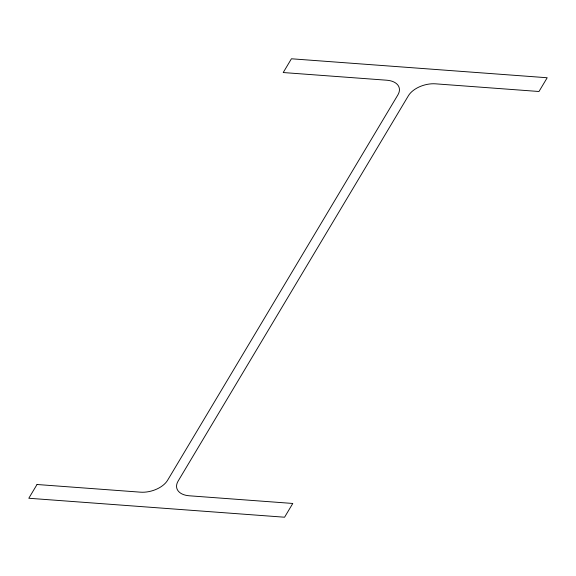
<?xml version="1.0" encoding="UTF-8"?>
<svg xmlns="http://www.w3.org/2000/svg" width="576" height="576" viewBox="0 0 576 576"><rect width="100%" height="100%" fill="white"/><g stroke="black" fill="none" stroke-linecap="round" stroke-linejoin="round"><path stroke-width="0.86" d="M37.022 484.502L28.8 498.254L284.573 517.219L292.788 503.46L189.346 495.792A21.283 12.506 -16 0 1 178.135 481.068L408.42 95.71A21.283 12.506 -16 0 1 435.535 83.83L538.978 91.498L547.2 77.746L291.427 58.781L283.212 72.54L386.654 80.208A21.283 12.506 -16 0 1 397.865 94.932L167.58 480.29A21.283 12.506 -16 0 1 140.465 492.17L37.022 484.502"/></g></svg>
